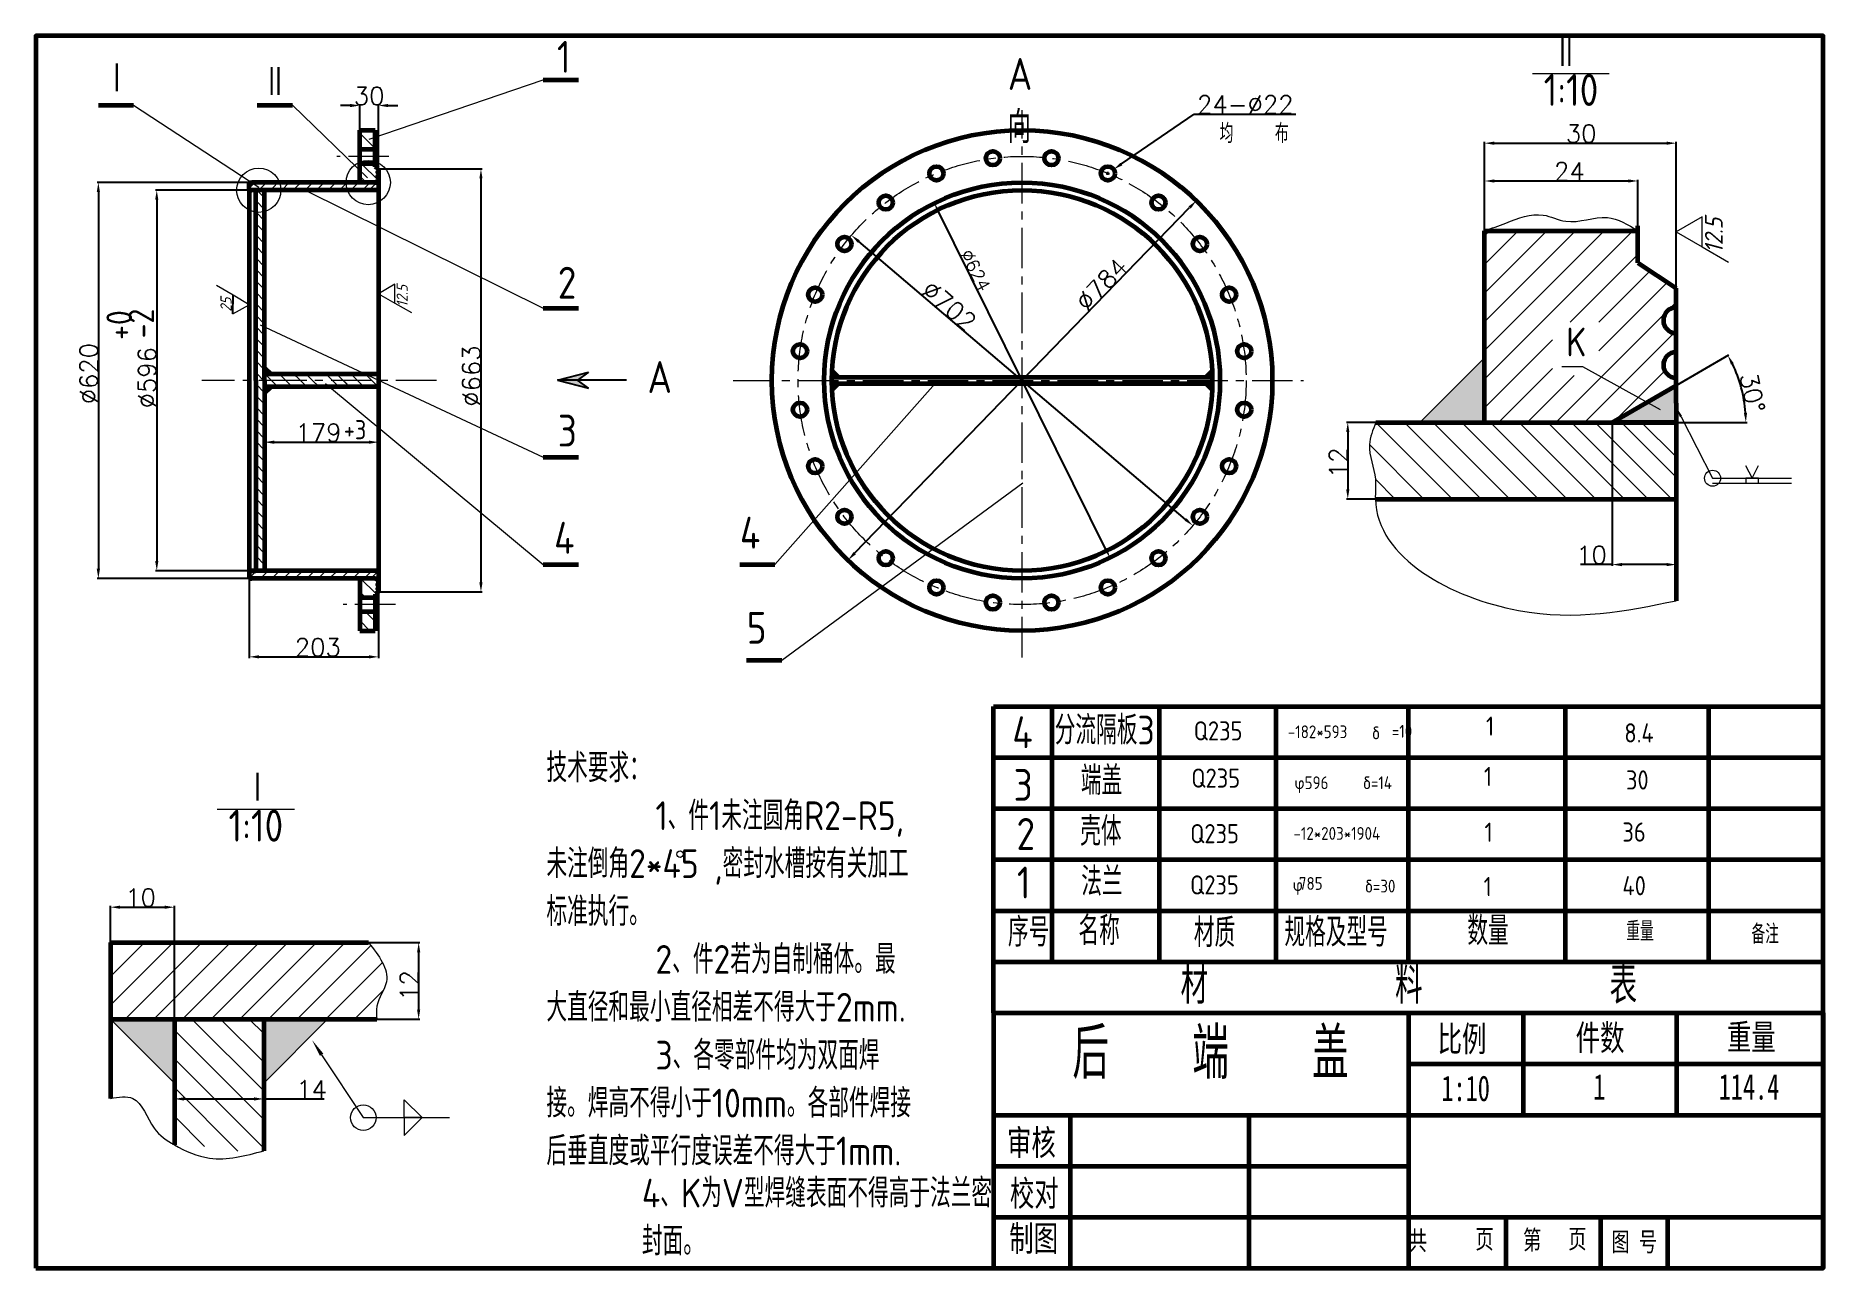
# Paper-space layout '后端盖' of a CAD drawing. Header units: millimetres. Extents: x 16 to 2817, y 16 to 1946.
import ezdxf
from ezdxf.enums import TextEntityAlignment as Align

# ---------------------------------------------------------------- set-up
doc = ezdxf.new("R2010")
doc.units = ezdxf.units.MM
doc.header["$PDMODE"] = 35
doc.header["$PDSIZE"] = -0.5
doc.linetypes.add('CENTERX2', pattern=[101.6, 63.5, -12.7, 12.7, -12.7])
for name, color, linetype, lineweight in [('fuzhuxian2', 20, 'Continuous', 25), ('中心线．点画线', 6, 'CENTERX2', 20), ('标注线', 250, 'Continuous', 25), ('粗实线', 250, 'Continuous', 60), ('细实线', 250, 'Continuous', 13), ('细实线０.18', 5, 'Continuous', 18)]:
    doc.layers.add(name, color=color, linetype=linetype, lineweight=lineweight)
doc.styles.get("Standard").update_dxf_attribs({"font": 'txt', "bigfont": 'gbcbig.shx'})
doc.styles.add('国标文字-5', font='gbenor.shx', dxfattribs={"height": 5, "bigfont": 'gbcbig.shx'})
doc.styles.add('数字与字母', font='isocp.shx', dxfattribs={"oblique": 15})
doc.styles.add('汉字', font='SIMFANG.TTF', dxfattribs={"width": 0.7})
doc.dimstyles.new('圆引出', dxfattribs={"dimtxt": 28, "dimasz": 15, "dimexe": 2, "dimexo": 0, "dimgap": 1, "dimtad": 1, "dimtoh": 1, "dimdec": 0, "dimtxsty": 'Standard', "dimcen": 2.5, "dimadec": 0, "dimazin": 0, "dimtfac": 1, "dimtdec": 0, "dimtofl": 0, "dimtmove": 0, "dimatfit": 2, "dimfxl": 1, "dimarcsym": 0})

# ---------------------------------------------------------------- blocks, each defined once
blk = doc.blocks.new('*D125')
at = {"layer": 'Defpoints', "color": 0}
for p in [(233.3, 325.6), (373.3, 325.6), (373.3, 281.3)]:
    blk.add_point(p, dxfattribs=at)
at = {"layer": '细实线０.18', "color": 0, "lineweight": -2}
for p, q in [((233.3, 325.6), (233.3, 279.3)), ((373.3, 325.6), (373.3, 279.3)), ((248.3, 281.3), (358.3, 281.3)), ((373.3, 281.3), (468.1, 281.3))]:
    blk.add_line(p, q, dxfattribs=at)
at = {"layer": '细实线０.18', "color": 0}
for points in [[(248.3, 283.8), (248.3, 278.8), (233.3, 281.3)], [(358.3, 283.8), (358.3, 278.8), (373.3, 281.3)]]:
    blk.add_solid(points, dxfattribs=at)
at = {"layer": '细实线０.18', "color": 0, "insert": (448.4, 296.3), "char_height": 28, "attachment_point": 5}
blk.add_mtext('14', dxfattribs=at)
blk = doc.blocks.new('*D126')
at = {"layer": 'Defpoints', "color": 0}
for p in [(2526.1, 1719), (2286.1, 1640.9), (2526.1, 1648.8)]:
    blk.add_point(p, dxfattribs=at)
at = {"layer": '细实线０.18', "color": 0, "lineweight": -2}
for p, q in [((2286.1, 1640.9), (2286.1, 1721)), ((2301.1, 1719), (2511.1, 1719)), ((2526.1, 1648.8), (2526.1, 1721))]:
    blk.add_line(p, q, dxfattribs=at)
at = {"layer": '细实线０.18', "color": 0}
for points in [[(2301.1, 1721.5), (2301.1, 1716.5), (2286.1, 1719)], [(2511.1, 1721.5), (2511.1, 1716.5), (2526.1, 1719)]]:
    blk.add_solid(points, dxfattribs=at)
at = {"layer": '细实线０.18', "color": 0, "insert": (2418.9, 1734), "char_height": 28, "attachment_point": 5}
blk.add_mtext('24', dxfattribs=at)
blk = doc.blocks.new('*D127')
at = {"layer": 'Defpoints', "color": 0}
for p in [(537.6, 526.1), (550.6, 406.1), (616, 406.1)]:
    blk.add_point(p, dxfattribs=at)
at = {"layer": '细实线０.18', "color": 0, "lineweight": -2}
for p, q in [((537.6, 526.1), (618, 526.1)), ((616, 511.1), (616, 421.1)), ((550.6, 406.1), (618, 406.1))]:
    blk.add_line(p, q, dxfattribs=at)
at = {"layer": '细实线０.18', "color": 0}
for points in [[(613.5, 511.1), (618.5, 511.1), (616, 526.1)], [(613.5, 421.1), (618.5, 421.1), (616, 406.1)]]:
    blk.add_solid(points, dxfattribs=at)
at = {"layer": '细实线０.18', "color": 0, "insert": (601, 458.9), "char_height": 28, "attachment_point": 5, "rotation": 90}
blk.add_mtext('12', dxfattribs=at)
blk = doc.blocks.new('*D128')
at = {"layer": 'Defpoints', "color": 0}
for p in [(233.3, 581.6), (133.3, 404.1), (233.3, 406.1)]:
    blk.add_point(p, dxfattribs=at)
at = {"layer": '细实线０.18', "color": 0, "lineweight": -2}
for p, q in [((133.3, 404.1), (133.3, 583.6)), ((148.3, 581.6), (218.3, 581.6)), ((233.3, 406.1), (233.3, 583.6))]:
    blk.add_line(p, q, dxfattribs=at)
at = {"layer": '细实线０.18', "color": 0}
for points in [[(148.3, 584.1), (148.3, 579.1), (133.3, 581.6)], [(218.3, 584.1), (218.3, 579.1), (233.3, 581.6)]]:
    blk.add_solid(points, dxfattribs=at)
at = {"layer": '细实线０.18', "color": 0, "insert": (180.4, 596.6), "char_height": 28, "attachment_point": 5}
blk.add_mtext('10', dxfattribs=at)
blk = doc.blocks.new('*D129')
at = {"layer": 'Defpoints', "color": 0}
for p in [(354.7, 1704.6), (205.7, 1108.6), (360.7, 1108.6)]:
    blk.add_point(p, dxfattribs=at)
at = {"layer": '细实线０.18', "color": 0, "lineweight": -2}
for p, q in [((354.7, 1704.6), (203.7, 1704.6)), ((205.7, 1689.6), (205.7, 1123.6)), ((360.7, 1108.6), (203.7, 1108.6))]:
    blk.add_line(p, q, dxfattribs=at)
at = {"layer": '细实线０.18', "color": 0}
for points in [[(203.2, 1689.6), (208.2, 1689.6), (205.7, 1704.6)], [(203.2, 1123.6), (208.2, 1123.6), (205.7, 1108.6)]]:
    blk.add_solid(points, dxfattribs=at)
at = {"layer": '细实线０.18', "color": 0, "insert": (190.7, 1410.9), "char_height": 28, "attachment_point": 5, "rotation": 90}
blk.add_mtext('%%C596', dxfattribs=at)
blk = doc.blocks.new('*D124')
at = {"layer": 'Defpoints', "color": 0}
for p in [(354.7, 1716.6), (114.2, 1096.6), (354.7, 1096.6)]:
    blk.add_point(p, dxfattribs=at)
at = {"layer": '细实线０.18', "color": 0, "lineweight": -2}
for p, q in [((354.7, 1716.6), (112.2, 1716.6)), ((114.2, 1701.6), (114.2, 1111.6)), ((354.7, 1096.6), (112.2, 1096.6))]:
    blk.add_line(p, q, dxfattribs=at)
at = {"layer": '细实线０.18', "color": 0}
for points in [[(111.7, 1701.6), (116.7, 1701.6), (114.2, 1716.6)], [(111.7, 1111.6), (116.7, 1111.6), (114.2, 1096.6)]]:
    blk.add_solid(points, dxfattribs=at)
at = {"layer": '细实线０.18', "color": 0, "insert": (99.2, 1417.3), "char_height": 28, "attachment_point": 5, "rotation": 90}
blk.add_mtext('%%C620', dxfattribs=at)
blk = doc.blocks.new('*D130')
at = {"layer": 'Defpoints', "color": 0}
for p in [(1704.9, 1737.2), (1686.8, 1724.7)]:
    blk.add_point(p, dxfattribs=at)
at = {"layer": '细实线０.18', "color": 0, "lineweight": -2}
for p, q in [((1717.3, 1745.7), (1830.8, 1823.9)), ((1830.8, 1823.9), (1990.5, 1823.9)), ((1693.4, 1730.9), (1698.4, 1730.9)), ((1695.9, 1728.4), (1695.9, 1733.4))]:
    blk.add_line(p, q, dxfattribs=at)
at = {"layer": '细实线０.18', "color": 0}
blk.add_solid([(1715.9, 1747.7), (1718.7, 1743.6), (1704.9, 1737.2)], dxfattribs=at)
at = {"layer": '细实线０.18', "color": 0, "insert": (1911.2, 1838.9), "char_height": 28, "attachment_point": 5}
blk.add_mtext('24-%%C22', dxfattribs=at)
blk = doc.blocks.new('常用粗糙度')
at = {"layer": '标注线'}
blk.add_line((-2.86, 5.09), (2.94, 5.09), dxfattribs=at)
at = {"layer": '细实线'}
for q in [(5.94, 10.29), (2.94, 5.09)]:
    blk.add_line((2.94, 5.09), q, dxfattribs=at)
for points in [[(-2.94, 5.09), (0, 0), (2.94, 5.09)], [(-2.86, 5.09), (-2.92, 5.09)]]:
    blk.add_lwpolyline(points, dxfattribs=at)
at = {"layer": '标注线', "style": '数字与字母', "oblique": 15}
blk.add_attdef('A', text='', height=3, dxfattribs=at).set_placement((-0.43, 8.78), align=Align.TOP_CENTER)
blk = doc.blocks.new('常用 粗糙度')
at = {"layer": '细实线'}
blk.add_blockref('常用粗糙度', (0, 0), dxfattribs=at)
at = {"layer": '细实线', "style": '数字与字母', "oblique": 15}
blk.add_attdef('A', text='', height=3.5, dxfattribs=at).set_placement((0, 9.06), align=Align.TOP_CENTER)
blk = doc.blocks.new('粗糙度(常用)')
at = {"layer": '细实线'}
blk.add_line((-2.94, -5.09), (-5.94, -10.29), dxfattribs=at)
blk.add_lwpolyline([(0, 0), (-2.94, -5.09), (2.94, -5.09)], close=True, dxfattribs=at)
at = {"layer": '细实线', "style": '数字与字母', "oblique": 15}
blk.add_attdef('B', text='', height=3.5, dxfattribs=at).set_placement((-0.73, -5.65), align=Align.TOP_CENTER)
blk = doc.blocks.new('*D131')
at = {"layer": 'Defpoints', "color": 0}
for p in [(2682.7, 1412.7), (2586.1, 1398.8), (2486.1, 1340.9), (2486.1, 1340.9), (2586.1, 1340.9)]:
    blk.add_point(p, dxfattribs=at)
at = {"layer": '细实线０.18', "color": 0, "lineweight": -2}
for p, q in [((2586.1, 1398.8), (2668.9, 1446.8)), ((2586.1, 1340.9), (2697.4, 1340.9))]:
    blk.add_line(p, q, dxfattribs=at)
blk.add_arc((2486.1, 1340.9), 209.3, 4.1073, 25.9874, dxfattribs=at)
at = {"layer": '细实线０.18', "color": 0}
for points in [[(2672, 1431.4), (2676.4, 1433.7), (2667.2, 1445.8)], [(2697.3, 1355.9), (2692.3, 1355.8), (2695.4, 1340.9)]]:
    blk.add_solid(points, dxfattribs=at)
at = {"layer": '细实线０.18', "color": 0, "insert": (2705.5, 1387.2), "char_height": 28, "attachment_point": 5, "rotation": 281.9374}
blk.add_mtext('30°', dxfattribs=at)
blk = doc.blocks.new('*D132')
at = {"layer": 'Defpoints', "color": 0}
for p in [(2486.1, 1340.9), (2586.1, 1340.9), (2586.1, 1118.2)]:
    blk.add_point(p, dxfattribs=at)
at = {"layer": '细实线０.18', "color": 0, "lineweight": -2}
for p, q in [((2486.1, 1340.9), (2486.1, 1116.2)), ((2586.1, 1340.9), (2586.1, 1116.2)), ((2486.1, 1118.2), (2436.4, 1118.2)), ((2571.1, 1118.2), (2501.1, 1118.2))]:
    blk.add_line(p, q, dxfattribs=at)
at = {"layer": '细实线０.18', "color": 0}
for points in [[(2501.1, 1120.7), (2501.1, 1115.7), (2486.1, 1118.2)], [(2571.1, 1120.7), (2571.1, 1115.7), (2586.1, 1118.2)]]:
    blk.add_solid(points, dxfattribs=at)
at = {"layer": '细实线０.18', "color": 0, "insert": (2453.7, 1133.2), "char_height": 28, "attachment_point": 5}
blk.add_mtext('10', dxfattribs=at)
blk = doc.blocks.new('*D133')
at = {"layer": 'Defpoints', "color": 0}
for p in [(2586.1, 1778.2), (2286.1, 1633.2), (2586.1, 1550.9)]:
    blk.add_point(p, dxfattribs=at)
at = {"layer": '细实线０.18', "color": 0, "lineweight": -2}
for p, q in [((2286.1, 1633.2), (2286.1, 1780.2)), ((2301.1, 1778.2), (2571.1, 1778.2)), ((2586.1, 1550.9), (2586.1, 1780.2))]:
    blk.add_line(p, q, dxfattribs=at)
at = {"layer": '细实线０.18', "color": 0}
for points in [[(2301.1, 1780.7), (2301.1, 1775.7), (2286.1, 1778.2)], [(2571.1, 1780.7), (2571.1, 1775.7), (2586.1, 1778.2)]]:
    blk.add_solid(points, dxfattribs=at)
at = {"layer": '细实线０.18', "color": 0, "insert": (2437.4, 1793.2), "char_height": 28, "attachment_point": 5}
blk.add_mtext('30', dxfattribs=at)
blk = doc.blocks.new('*D134')
at = {"layer": 'Defpoints', "color": 0}
for p in [(1294.1, 1634), (1828.9, 1179.3)]:
    blk.add_point(p, dxfattribs=at)
at = {"layer": '细实线０.18', "color": 0, "lineweight": -2}
blk.add_line((1817.5, 1189), (1305.6, 1624.3), dxfattribs=at)
at = {"layer": '细实线０.18', "color": 0}
for points in [[(1307.2, 1626.2), (1303.9, 1622.4), (1294.1, 1634)], [(1819.1, 1190.9), (1815.9, 1187.1), (1828.9, 1179.3)]]:
    blk.add_solid(points, dxfattribs=at)
at = {"layer": '细实线０.18', "color": 0, "insert": (1447.2, 1523.5), "char_height": 28, "attachment_point": 5, "rotation": 319.6247}
blk.add_mtext('∅702', dxfattribs=at)
blk = doc.blocks.new('*D135')
at = {"layer": 'Defpoints', "color": 0}
for p in [(1834.4, 1688.1), (1288.7, 1125.2)]:
    blk.add_point(p, dxfattribs=at)
at = {"layer": '细实线０.18', "color": 0, "lineweight": -2}
blk.add_line((1299.1, 1136), (1823.9, 1677.3), dxfattribs=at)
at = {"layer": '细实线０.18', "color": 0}
for points in [[(1822.1, 1679.1), (1825.7, 1675.6), (1834.4, 1688.1)], [(1297.3, 1137.7), (1300.9, 1134.2), (1288.7, 1125.2)]]:
    blk.add_solid(points, dxfattribs=at)
at = {"layer": '细实线０.18', "color": 0, "insert": (1686.4, 1557), "char_height": 28, "attachment_point": 5, "rotation": 45.8903}
blk.add_mtext('∅784', dxfattribs=at)
blk = doc.blocks.new('*D136')
at = {"layer": 'Defpoints', "color": 0}
for p in [(553.2, 1837.2), (523.7, 1798.6), (553.2, 1738)]:
    blk.add_point(p, dxfattribs=at)
at = {"layer": '细实线０.18', "color": 0, "lineweight": -2}
for p, q in [((508.7, 1837.2), (493.7, 1837.2)), ((523.7, 1798.6), (523.7, 1839.2)), ((553.2, 1738), (553.2, 1839.2)), ((568.2, 1837.2), (583.2, 1837.2))]:
    blk.add_line(p, q, dxfattribs=at)
at = {"layer": '细实线０.18', "color": 0}
for points in [[(508.7, 1839.7), (508.7, 1834.7), (523.7, 1837.2)], [(568.2, 1839.7), (568.2, 1834.7), (553.2, 1837.2)]]:
    blk.add_solid(points, dxfattribs=at)
at = {"layer": '细实线０.18', "color": 0, "insert": (538.4, 1852.2), "char_height": 28, "attachment_point": 5}
blk.add_mtext('30', dxfattribs=at)
blk = doc.blocks.new('*D137')
at = {"layer": 'Defpoints', "color": 0}
for p in [(2115.8, 1340.9), (2071.7, 1220.9), (2114.9, 1220.9)]:
    blk.add_point(p, dxfattribs=at)
at = {"layer": '细实线０.18', "color": 0, "lineweight": -2}
for p, q in [((2115.8, 1340.9), (2069.7, 1340.9)), ((2071.7, 1325.9), (2071.7, 1235.9)), ((2114.9, 1220.9), (2069.7, 1220.9))]:
    blk.add_line(p, q, dxfattribs=at)
at = {"layer": '细实线０.18', "color": 0}
for points in [[(2069.2, 1325.9), (2074.2, 1325.9), (2071.7, 1340.9)], [(2069.2, 1235.9), (2074.2, 1235.9), (2071.7, 1220.9)]]:
    blk.add_solid(points, dxfattribs=at)
at = {"layer": '细实线０.18', "color": 0, "insert": (2056.7, 1277.7), "char_height": 28, "attachment_point": 5, "rotation": 90}
blk.add_mtext('12', dxfattribs=at)
blk = doc.blocks.new('*D138')
at = {"layer": 'Defpoints', "color": 0}
for p in [(553.2, 1309.9), (374.7, 1282.3), (553.2, 1282.3)]:
    blk.add_point(p, dxfattribs=at)
at = {"layer": '细实线０.18', "color": 0, "lineweight": -2}
for p, q in [((374.7, 1282.3), (374.7, 1311.9)), ((389.7, 1309.9), (538.2, 1309.9)), ((553.2, 1282.3), (553.2, 1311.9))]:
    blk.add_line(p, q, dxfattribs=at)
at = {"layer": '细实线０.18', "color": 0}
for points in [[(389.7, 1312.4), (389.7, 1307.4), (374.7, 1309.9)], [(538.2, 1312.4), (538.2, 1307.4), (553.2, 1309.9)]]:
    blk.add_solid(points, dxfattribs=at)
at = {"layer": '细实线０.18', "color": 0, "insert": (459.1, 1324.9), "char_height": 28, "attachment_point": 5}
blk.add_mtext('179', dxfattribs=at)
blk = doc.blocks.new('*D139')
at = {"layer": 'Defpoints', "color": 0}
for p in [(350.7, 1096.6), (553.2, 1075.3), (553.2, 973.7)]:
    blk.add_point(p, dxfattribs=at)
at = {"layer": '细实线０.18', "color": 0, "lineweight": -2}
for p, q in [((350.7, 1096.6), (350.7, 971.7)), ((553.2, 1075.3), (553.2, 971.7)), ((365.7, 973.7), (538.2, 973.7))]:
    blk.add_line(p, q, dxfattribs=at)
at = {"layer": '细实线０.18', "color": 0}
for points in [[(365.7, 976.2), (365.7, 971.2), (350.7, 973.7)], [(538.2, 976.2), (538.2, 971.2), (553.2, 973.7)]]:
    blk.add_solid(points, dxfattribs=at)
at = {"layer": '细实线０.18', "color": 0, "insert": (458, 988.7), "char_height": 28, "attachment_point": 5}
blk.add_mtext('203', dxfattribs=at)
blk = doc.blocks.new('*D165')
at = {"layer": 'Defpoints', "color": 0}
for p in [(1423.8, 1684.4), (1699.2, 1128.9)]:
    blk.add_point(p, dxfattribs=at)
at = {"layer": '细实线０.18', "color": 0, "lineweight": -2}
blk.add_line((1694.8, 1137.9), (1428.3, 1675.4), dxfattribs=at)
at = {"layer": '细实线０.18', "color": 0}
for points in [[(1429.8, 1676.2), (1426.8, 1674.7), (1423.8, 1684.4)], [(1696.3, 1138.6), (1693.3, 1137.1), (1699.2, 1128.9)]]:
    blk.add_solid(points, dxfattribs=at)
at = {"layer": '细实线０.18', "color": 0, "insert": (1488.3, 1579.1), "char_height": 20, "attachment_point": 5, "rotation": 296.3715}
blk.add_mtext('%%C624', dxfattribs=at)
blk = doc.blocks.new('*D174')
at = {"layer": 'Defpoints', "color": 0}
for p in [(553.2, 1738), (553.2, 1075.3), (713.6, 1075.3)]:
    blk.add_point(p, dxfattribs=at)
at = {"layer": '细实线０.18', "color": 0, "lineweight": -2}
for p, q in [((553.2, 1738), (715.6, 1738)), ((713.6, 1723), (713.6, 1090.3)), ((553.2, 1075.3), (715.6, 1075.3))]:
    blk.add_line(p, q, dxfattribs=at)
at = {"layer": '细实线０.18', "color": 0}
for points in [[(711.1, 1723), (716.1, 1723), (713.6, 1738)], [(711.1, 1090.3), (716.1, 1090.3), (713.6, 1075.3)]]:
    blk.add_solid(points, dxfattribs=at)
at = {"layer": '细实线０.18', "color": 0, "insert": (698.6, 1413.5), "char_height": 28, "attachment_point": 5, "rotation": 90}
blk.add_mtext('%%c663', dxfattribs=at)

psp = doc.layouts.new('后端盖')

# ---------------------------------------------------------------- hatches: boundary and pattern name
at = {"layer": 'fuzhuxian2'}
h = psp.add_hatch(color=256, dxfattribs=at)
h.paths.add_polyline_path([(374.7, 1426.6), (374.7, 1416.6), (384.7, 1416.6)])
h.paths.add_polyline_path([(384.7, 1396.6), (374.7, 1396.6), (374.7, 1386.6)])
h = psp.add_hatch(color=256, dxfattribs=at)
h.paths.add_polyline_path([(865.1, 1407.1), (881.9, 1419.4), (833.8, 1407.1)])
h.paths.add_polyline_path([(881.9, 1394.7), (865.1, 1407.1), (833.8, 1407.1)])
at = {"layer": '粗实线'}
for points in [[(2286.1, 1340.9), (2286.1, 1442.2), (2184.7, 1340.9)], [(2586.1, 1370.9), (2586.1, 1398.8), (2489.8, 1343), (2487.7, 1340.9), (2586.1, 1340.9)]]:
    psp.add_hatch(color=256, dxfattribs=at).paths.add_polyline_path(points)
h = psp.add_hatch(color=256, dxfattribs=at)
h.paths.add_polyline_path([(1263.6, 1411.6), (1273.6, 1411.6), (1263.9, 1421.6, 0.00839)])
h.paths.add_polyline_path([(1263.6, 1401.6, 0.00839), (1263.9, 1391.7), (1273.6, 1401.6)])
h = psp.add_hatch(color=256, dxfattribs=at)
h.paths.add_polyline_path([(1849.5, 1401.6), (1859.2, 1391.7, 0.00839), (1859.5, 1401.6)])
h.paths.add_polyline_path([(1859.2, 1421.6), (1849.5, 1411.6), (1859.5, 1411.6, 0.00839)])
h = psp.add_hatch(color=256, dxfattribs=at)
h.paths.add_polyline_path([(233.3, 306.1), (233.3, 406.1), (133.3, 406.1)])
h.paths.add_polyline_path([(473.3, 406.1), (373.3, 406.1), (373.3, 306.1)])
at = {"layer": '细实线０.18'}
h = psp.add_hatch(dxfattribs=at)
h.set_pattern_fill('ANSI31', color=256, scale=5, style=0)
h.set_pattern_definition([(135, (1941.684, 173.767), (11.22532, 11.22532), [])])
h.paths.add_polyline_path([(523.7, 1798.6), (547.7, 1798.6), (547.7, 1768.6), (523.7, 1768.6)])
h.paths.add_polyline_path([(523.7, 1746.6), (547.7, 1746.6), (547.7, 1741.3), (553.2, 1738), (553.2, 1734.7, 0.840208), (553.2, 1731.2), (553.2, 1728.2, 0.840208), (553.2, 1724.8), (553.2, 1720), (547.7, 1716.6), (544.7, 1716.6), (523.7, 1716.6)])
h.paths.add_polyline_path([(523.7, 1096.6), (544.7, 1096.6), (547.7, 1096.6), (553.2, 1093.3), (553.2, 1088.5, 0.840208), (553.2, 1085.1), (553.2, 1082.1, 0.840208), (553.2, 1078.6), (553.2, 1075.3), (547.7, 1072), (547.7, 1066.6), (523.7, 1066.6)])
h.paths.add_polyline_path([(523.7, 1044.6), (547.7, 1044.6), (547.7, 1014.6), (523.7, 1014.6)])
h = psp.add_hatch(dxfattribs=at)
h.set_pattern_fill('ANSI31', color=256, scale=4, angle=90, style=0)
h.set_pattern_definition([(135, (-4.164, -209.626), (-8.98026, -8.98026), [])])
h.paths.add_polyline_path([(360.7, 1280.4), (360.7, 1110.6), (374.7, 1110.6), (374.7, 1294.4)])
h.paths.add_polyline_path([(360.7, 1406.6), (360.7, 1280.4), (374.7, 1294.4), (374.7, 1406.6)])
h.paths.add_polyline_path([(360.7, 1534.7), (360.7, 1406.6), (374.7, 1406.6), (374.7, 1527)])
h.paths.add_polyline_path([(360.7, 1702.6), (360.7, 1534.7), (374.7, 1527), (374.7, 1702.6)])
psp.add_hatch(color=256, dxfattribs=at).paths.add_polyline_path([(553.2, 1096.6), (547.7, 1096.6), (553.2, 1093.3)])

# ---------------------------------------------------------------- linework, layer by layer
at = {"layer": 'fuzhuxian2'}
for p, q in [((833.8, 1407.1), (881.9, 1419.4)), ((941.8, 1407.1), (833.8, 1407.1)), ((833.8, 1407.1), (881.9, 1394.7)), ((881.9, 1419.4), (865.1, 1407.1)), ((881.9, 1394.7), (865.1, 1407.1))]:
    psp.add_line(p, q, dxfattribs=at)
at = {"layer": '中心线．点画线'}
for p, q in [((1561.5, 972.7), (1561.5, 1829.7)), ((569.4, 1757.6), (487.7, 1757.6)), ((429.2, 1406.6), (276.3, 1406.6)), ((643.9, 1406.6), (429.2, 1406.6)), ((1108.9, 1406.6), (2002.5, 1406.6)), ((579.7, 1055.6), (498, 1055.6))]:
    psp.add_line(p, q, dxfattribs=at)
psp.add_circle((1561.5, 1406.6), 351, dxfattribs=at)
at = {"layer": '粗实线'}
for p, q in [((810.9, 1877.4), (866.2, 1877.4)), ((114.2, 1838), (169.5, 1838)), ((362.9, 1838), (418.2, 1838)), ((523.7, 1798.6), (547.7, 1798.6)), ((523.7, 1716.6), (523.7, 1798.6)), ((547.7, 1741.3), (547.7, 1798.6)), ((523.7, 1768.6), (547.7, 1768.6)), ((523.7, 1746.6), (547.7, 1746.6)), ((553.2, 1738), (547.7, 1741.3)), ((553.2, 1738), (553.2, 1734.7)), ((553.2, 1738), (553.2, 1075.3)), ((350.7, 1704.6), (350.7, 1716.6)), ((350.7, 1716.6), (354.2, 1716.6)), ((431.4, 1716.6), (354.7, 1716.6)), ((523.7, 1716.6), (429.2, 1716.6)), ((544.7, 1716.6), (523.7, 1716.6)), ((547.7, 1716.6), (544.7, 1716.6)), ((553.2, 1720), (547.7, 1716.6)), ((547.7, 1716.6), (553.2, 1716.6)), ((553.2, 1731.2), (553.2, 1728.2)), ((553.2, 1724.8), (553.2, 1720)), ((350.7, 1704.6), (350.7, 1108.6)), ((350.7, 1704.6), (354.7, 1704.6)), ((429.2, 1704.6), (354.7, 1704.6)), ((360.7, 1406.6), (360.7, 1704.6)), ((374.7, 1406.6), (374.7, 1704.6)), ((523.7, 1704.6), (429.2, 1704.6)), ((553.2, 1704.6), (523.7, 1704.6)), ((2286.1, 1640.9), (2526.1, 1640.9)), ((2286.1, 1340.9), (2286.1, 1640.9)), ((2526.1, 1640.9), (2526.1, 1648.8)), ((2526.1, 1590.9), (2526.1, 1640.9)), ((2526.1, 1590.9), (2586.1, 1550.9)), ((2586.1, 1370.9), (2586.1, 1550.9)), ((810.9, 1519.7), (866.2, 1519.7)), ((360.7, 1406.6), (360.7, 1108.6)), ((374.7, 1426.6), (384.7, 1416.6)), ((429.2, 1416.6), (374.7, 1416.6)), ((374.7, 1406.6), (374.7, 1108.6)), ((375.4, 1401.6), (374.7, 1402.4)), ((553.2, 1416.6), (429.2, 1416.6)), ((1263.6, 1411.6), (1859.5, 1411.6)), ((1263.6, 1401.6), (1859.5, 1401.6)), ((1263.9, 1421.6), (1273.6, 1411.6)), ((1263.9, 1391.7), (1273.6, 1401.6)), ((1859.2, 1421.6), (1849.5, 1411.6)), ((1859.2, 1391.7), (1849.5, 1401.6)), ((374.7, 1386.6), (384.7, 1396.6)), ((429.2, 1396.6), (374.7, 1396.6)), ((553.2, 1396.6), (429.2, 1396.6)), ((2486.1, 1340.9), (2586.1, 1398.8)), ((2586.1, 1370.9), (2586.1, 1061.6)), ((2115.8, 1340.9), (2526.1, 1340.9)), ((2586.1, 1340.9), (2486.1, 1340.9)), ((2526.1, 1340.9), (2586.1, 1340.9)), ((810.9, 1286.2), (866.2, 1286.2)), ((2114.9, 1220.9), (2586.1, 1220.9)), ((350.7, 1108.6), (350.7, 1096.6)), ((350.7, 1108.6), (360.7, 1108.6)), ((350.7, 1096.6), (354.7, 1096.6)), ((429.2, 1108.6), (354.7, 1108.6)), ((429.2, 1096.6), (354.7, 1096.6)), ((523.7, 1108.6), (429.2, 1108.6)), ((451.5, 1096.6), (429.2, 1096.6)), ((523.7, 1096.6), (451.5, 1096.6)), ((553.2, 1108.6), (523.7, 1108.6)), ((544.7, 1096.6), (523.7, 1096.6)), ((523.7, 1096.6), (523.7, 1014.6)), ((547.7, 1096.6), (544.7, 1096.6)), ((553.2, 1093.3), (547.7, 1096.6)), ((547.7, 1096.6), (553.2, 1096.6)), ((553.2, 1088.5), (553.2, 1093.3)), ((810.9, 1118.5), (866.2, 1118.5)), ((1119, 1118.5), (1174.3, 1118.5)), ((523.7, 1066.6), (547.7, 1066.6)), ((553.2, 1075.3), (547.7, 1072)), ((547.7, 1072), (547.7, 1014.6)), ((553.2, 1082.1), (553.2, 1085.1)), ((553.2, 1075.3), (553.2, 1078.6)), ((523.7, 1044.6), (547.7, 1044.6)), ((523.7, 1014.6), (547.7, 1014.6)), ((1129.5, 968.3), (1184.8, 968.3)), ((1516.6, 896.1), (2816.6, 896.1)), ((1516.6, 416.1), (1516.6, 896.1)), ((1608.7, 496.1), (1608.7, 896.1)), ((1776.9, 496.1), (1776.9, 896.1)), ((1959.4, 496.1), (1959.4, 896.1)), ((2166.6, 496.1), (2166.6, 896.1)), ((2412.6, 496.1), (2412.6, 896.1)), ((2637.2, 496.1), (2637.2, 896.1)), ((1516.6, 816.1), (2816.6, 816.1)), ((1516.6, 736.1), (2816.6, 736.1)), ((1516.6, 656.1), (2816.6, 656.1)), ((1516.6, 576.1), (2816.6, 576.1)), ((133.3, 526.1), (537.6, 526.1)), ((133.3, 526.1), (133.3, 282.1)), ((1516.6, 496.1), (2816.6, 496.1)), ((133.3, 406.1), (550.6, 406.1)), ((233.3, 406.1), (233.3, 209.3)), ((373.3, 406.1), (373.3, 200)), ((1516.6, 416.1), (2816.6, 416.1)), ((1516.6, 416.1), (1516.6, 16.1)), ((2166.6, 416.1), (2166.6, 16.1)), ((2346.3, 416.1), (2346.3, 256.1)), ((2586.6, 416.1), (2586.6, 256.1)), ((2816.6, 416.1), (2816.6, 16.1)), ((2166.6, 336.1), (2816.6, 336.1)), ((1516.6, 256.1), (2816.6, 256.1)), ((1636.6, 256.1), (1636.6, 16.1)), ((1916.6, 256.1), (1916.6, 16.1)), ((1516.6, 176.1), (2166.6, 176.1)), ((1516.6, 96.1), (2816.6, 96.1)), ((2319.5, 96.1), (2319.5, 16.1)), ((2467.8, 96.1), (2467.8, 16.1)), ((2572.7, 96.1), (2572.7, 16.1)), ((1516.6, 16.1), (2816.6, 16.1))]:
    psp.add_line(p, q, dxfattribs=at)
psp.add_lwpolyline([(16.1, 16.1), (2816.6, 16.1), (2816.6, 1946.5), (16.1, 1946.5)], close=True, dxfattribs=at)
for centre, radius in [((1561.5, 1406.6), 392), ((1515.7, 1754.6), 11), ((1607.4, 1754.6), 11), ((1427.2, 1730.9), 11), ((1695.9, 1730.9), 11), ((1561.5, 1406.6), 310), ((1561.5, 1406.6), 298), ((1347.9, 1685.1), 11), ((1775.2, 1685.1), 11), ((1283.1, 1620.3), 11), ((1283.1, 1620.3), 11), ((1840, 1620.3), 11), ((1237.3, 1541), 11), ((1885.8, 1541), 11), ((1213.5, 1452.5), 11), ((1909.5, 1452.5), 11), ((1213.5, 1360.8), 11), ((1909.5, 1360.8), 11), ((1237.3, 1272.3), 11), ((1885.8, 1272.3), 11), ((1283.1, 1193), 11), ((1283.1, 1193), 11), ((1840, 1193), 11), ((1347.9, 1128.2), 11), ((1775.2, 1128.2), 11), ((1427.2, 1082.4), 11), ((1695.9, 1082.4), 11), ((1515.7, 1058.7), 11), ((1607.4, 1058.7), 11)]:
    psp.add_circle(centre, radius, dxfattribs=at)
for centre, radius, start, end in [((553.5, 1733), 1.74, 99.9255, 260.0745), ((553.5, 1726.5), 1.74, 99.9255, 260.0745), ((2586.1, 1500.9), 20, 90, 270), ((2586.1, 1430.9), 20, 90, 270), ((553.5, 1086.8), 1.74, 99.9255, 260.0745), ((553.5, 1080.3), 1.74, 99.9255, 260.0745)]:
    psp.add_arc(centre, radius, start, end, dxfattribs=at)
at = {"layer": '细实线０.18'}
for p, q in [((538.5, 1784.4), (810.9, 1877.4)), ((2360.9, 1887.5), (2481, 1887.5)), ((169.5, 1838), (365.6, 1709.1)), ((418.2, 1838), (536, 1724.2)), ((350.7, 1707.8), (359.5, 1716.6)), ((365.5, 1704.6), (377.5, 1716.6)), ((383.5, 1704.6), (387.9, 1709)), ((387.9, 1709), (395.5, 1716.6)), ((401.4, 1704.6), (413.4, 1716.6)), ((419.4, 1704.6), (429.2, 1714.5)), ((429.2, 1713.6), (432.2, 1716.6)), ((438.2, 1704.6), (450.2, 1716.6)), ((456.2, 1704.6), (468.2, 1716.6)), ((474.1, 1704.6), (486.1, 1716.6)), ((492.1, 1704.6), (504.1, 1716.6)), ((510, 1704.6), (522, 1716.6)), ((528, 1704.6), (540, 1716.6)), ((538.4, 1704.6), (550.4, 1716.6)), ((438.2, 1704.6), (810.9, 1519.7)), ((2286.1, 1633.2), (2293.7, 1640.9)), ((2286.1, 1588.3), (2338.6, 1640.9)), ((2286.1, 1543.4), (2383.5, 1640.9)), ((2286.1, 1498.5), (2428.4, 1640.9)), ((2286.1, 1453.6), (2473.4, 1640.9)), ((2286.1, 1408.7), (2518.3, 1640.9)), ((2420.3, 1498.1), (2526.1, 1603.8)), ((2465.2, 1498.1), (2545.3, 1578.1)), ((2465.2, 1453.1), (2572.2, 1560.1)), ((2397.9, 1340.9), (2586.1, 1529.1)), ((367.6, 1493.8), (810.9, 1286.2)), ((2286.1, 1363.8), (2392.5, 1470.2)), ((2442.8, 1340.9), (2583, 1481.1)), ((2184.7, 1340.9), (2286.1, 1442.2)), ((385.6, 1406.6), (375.6, 1416.6)), ((395.6, 1396.6), (385.6, 1406.6)), ((408, 1406.6), (398, 1416.6)), ((418, 1396.6), (408, 1406.6)), ((429.2, 1407.9), (420.5, 1416.6)), ((431, 1406.6), (421, 1416.6)), ((441, 1396.6), (431, 1406.6)), ((449.9, 1406.6), (439.9, 1416.6)), ((459.9, 1396.6), (449.9, 1406.6)), ((470.3, 1401.6), (810.9, 1118.5)), ((481.2, 1406.6), (471.2, 1416.6)), ((491.2, 1396.6), (481.2, 1406.6)), ((497.8, 1406.6), (487.8, 1416.6)), ((507.8, 1396.6), (497.8, 1406.6)), ((507.8, 1396.6), (500.2, 1404.3)), ((520.3, 1406.6), (510.3, 1416.6)), ((530.3, 1396.6), (520.3, 1406.6)), ((535.9, 1413.5), (532.7, 1416.6)), ((542.7, 1406.6), (535.9, 1413.5)), ((552.7, 1396.6), (542.7, 1406.6)), ((1174.3, 1118.5), (1429.6, 1406.6)), ((2308.1, 1340.9), (2392.5, 1425.3)), ((2353, 1340.9), (2426.5, 1414.4)), ((2439.9, 1427.8), (2407.2, 1427.8)), ((2561.8, 1360.4), (2439.9, 1427.8)), ((2487.7, 1340.9), (2568.4, 1421.6)), ((2593.9, 1349.8), (2643.3, 1253.4)), ((2235.8, 1220.9), (2115.8, 1340.9)), ((2280.7, 1220.9), (2160.7, 1340.9)), ((2325.6, 1220.9), (2205.6, 1340.9)), ((2370.5, 1220.9), (2250.5, 1340.9)), ((2415.4, 1220.9), (2295.4, 1340.9)), ((2460.3, 1220.9), (2340.3, 1340.9)), ((2505.2, 1220.9), (2385.2, 1340.9)), ((2542.2, 1220.9), (2422.2, 1340.9)), ((2579.2, 1220.9), (2459.2, 1340.9)), ((2586.1, 1255.3), (2500.5, 1340.9)), ((2586.1, 1286.8), (2532.1, 1340.9)), ((2190.9, 1220.9), (2105.7, 1306.1)), ((1184.8, 968.3), (1562.5, 1246.3)), ((2146, 1220.9), (2114.9, 1252)), ((2643.3, 1253.4), (2766.8, 1253.4)), ((2643.3, 1245.9), (2766.8, 1245.9)), ((350.7, 1097.1), (362.2, 1108.6)), ((368.2, 1096.6), (380.2, 1108.6)), ((386.1, 1096.6), (398.1, 1108.6)), ((404.1, 1096.6), (416.1, 1108.6)), ((422, 1096.6), (429.2, 1103.8)), ((429.2, 1103), (434.9, 1108.6)), ((440.8, 1096.6), (452.8, 1108.6)), ((458.8, 1096.6), (470.8, 1108.6)), ((476.8, 1096.6), (480.5, 1100.4)), ((480.5, 1100.4), (488.8, 1108.6)), ((494.7, 1096.6), (506.7, 1108.6)), ((512.7, 1096.6), (524.7, 1108.6)), ((530.7, 1096.6), (542.7, 1108.6)), ((541.2, 1096.6), (553.2, 1108.6)), ((300.2, 735.2), (421.7, 735.2)), ((133.3, 473.1), (186.3, 526.1)), ((133.3, 428.2), (231.2, 526.1)), ((156.1, 406.1), (276.1, 526.1)), ((201.1, 406.1), (321.1, 526.1)), ((246, 406.1), (366, 526.1)), ((290.9, 406.1), (410.9, 526.1)), ((335.8, 406.1), (455.8, 526.1)), ((380.7, 406.1), (500.7, 526.1)), ((425.6, 406.1), (541.1, 521.7)), ((470.5, 406.1), (559.4, 495.1)), ((515.4, 406.1), (560.7, 451.4)), ((233.3, 306.1), (133.3, 406.1)), ((373.3, 293.8), (260.9, 406.1)), ((373.3, 338.7), (305.8, 406.1)), ((373.3, 383.6), (350.7, 406.1)), ((373.3, 306.1), (473.3, 406.1)), ((373.3, 248.9), (233.3, 388.9)), ((373.3, 204), (233.3, 344)), ((464, 350.6), (529.3, 252)), ((332.7, 199.7), (233.3, 299.1)), ((280.7, 206.8), (233.3, 254.2)), ((529.3, 252), (664.5, 252))]:
    psp.add_line(p, q, dxfattribs=at)
for points in [[(2585.9, 1365.3, 0, 4, 0), (2593.9, 1349.8, 4, 4, 0)], [(448.6, 374, 0, 6.4, 0), (464, 350.6, 6.4, 6.4, 0)]]:
    psp.add_lwpolyline(points, format="xyseb", dxfattribs=at)
psp.add_lwpolyline([(2694.8, 1273.4), (2705.1, 1253.4), (2715.3, 1273.4)], dxfattribs=at)
for points in [[(2695.1, 1253.4), (2695.1, 1245.9), (2715.1, 1245.9), (2715.1, 1253.4)], [(593.3, 252), (593.3, 280), (621.3, 252)], [(593.3, 252), (593.3, 224), (621.3, 252)]]:
    psp.add_lwpolyline(points, close=True, dxfattribs=at)
for centre, radius in [((365.5, 1704.6), 34.7), ((537, 1716.6), 34.7), ((2643.3, 1253.4), 12.5), ((1025.5, 664.6), 5.04), ((529.3, 252), 20)]:
    psp.add_circle(centre, radius, dxfattribs=at)
for points in [[(2286.1, 1640.9), (2319.3, 1653.2), (2377.9, 1665.6), (2413.1, 1655.9), (2478.4, 1661.8), (2526.1, 1640.9)], [(2115.8, 1340.9), (2105.7, 1306.1), (2114.9, 1252), (2114.9, 1220.9), (2339.1, 1046.3), (2586.1, 1061.6)], [(537.6, 526.1), (565.5, 464.9), (550.6, 426.7), (550.6, 406.1)], [(133.3, 282.1), (168.2, 282.1), (201.6, 235.3), (233.3, 209.3), (288.2, 188.7), (373.3, 200)]]:
    psp.add_spline(points, degree=3, dxfattribs=at)

# ---------------------------------------------------------------- block references
for name, p, xscale, yscale, zscale, rotation, values in [('粗糙度(常用)', (2586.1, 1639.4), 8, 8, 8, 90, {'B': '12.5'}), ('常用 粗糙度', (350.7, 1525.2), 5.000000000000023, 5.000000000000023, 5.000000000000023, 89.57032055445724, {'A': '25'}), ('粗糙度(常用)', (553.2, 1542.5), 5, 5, 5, 90, {'B': '12.5'})]:
    psp.add_blockref(name, p, dxfattribs=dict(at, xscale=xscale, yscale=yscale, zscale=zscale, rotation=rotation)).add_auto_attribs(values)

# ---------------------------------------------------------------- texts
at = {"layer": 'fuzhuxian2', "char_height": 50, "width": 62.209, "attachment_point": 1, "style": '国标文字-5'}
for s, insert in [('A向', (1539.1, 1911.7)), ('A', (974.6, 1437))]:
    psp.add_mtext(s, dxfattribs=dict(at, insert=insert))
at = {"layer": '粗实线', "style": '国标文字-5'}
for s, height, p in [('Ⅱ', 50, (2395.4, 1894.5)), ('Ⅰ', 50, (125.3, 1854.8)), ('Ⅱ', 50, (373, 1848.8)), ('K', 45, (2413.8, 1444.4)), ('Ⅰ', 50, (345.4, 743.6))]:
    psp.add_text(s, height=height, dxfattribs=at).set_placement(p)
at = {"layer": '细实线０.18', "style": '国标文字-5'}
for s, height, p in [('1', 50, (832.7, 1888.5)), ('1:10', 50, (2378.6, 1836.6)), ('2', 50, (834, 1534.6)), ('+3', 30, (498.7, 1314.5)), ('3', 50, (834, 1303)), ('4', 50, (828.2, 1135.1)), ('4', 50, (1119.3, 1143.1)), ('5', 50, (1130.1, 994.2)), ('4', 50, (1546.1, 830.6)), ('分流隔板3', 45, (1612.6, 836.4)), ('Q235', 30, (1830.3, 842.8)), ('1', 30, (2288.3, 850.1)), ('             =10', 20, (1999.9, 847.2)), ('3', 50, (1548.1, 748.1)), ('端盖', 45, (1653.4, 757.6)), ('Q235', 30, (1826.6, 768.8)), ('φ596     δ=14', 20, (1988.1, 766.5)), ('1', 30, (2285, 771.4)), ('30', 30, (2507.6, 765.9)), ('1:10', 50, (318.1, 684.3)), ('2', 50, (1552.7, 671.3)), ('壳体', 45, (1652.5, 678.1)), ('Q235', 30, (1824.8, 681.8)), ('-12*203*1904', 20, (1986.7, 687.1)), ('1', 30, (2285.9, 684.1)), ('36', 30, (2502, 684.3)), ('1', 50, (1553.3, 595.2)), ('法兰', 45, (1654.1, 599.3)), ('Q235', 30, (1824.6, 601.5)), ('785', 20, (1995.1, 608.8)), ('1', 30, (2284.6, 598.9)), ('40', 30, (2502, 600.3)), ('序号', 45, (1539.3, 520)), ('名称', 45, (1649.7, 522.2)), ('材质', 45, (1830.6, 519.1)), ('规格及型号', 45, (1972.5, 519.9)), ('数量', 45, (2259.1, 522.2)), ('重量', 30, (2508, 529)), ('备注', 30, (2704.1, 524.5)), ('后   端   盖', 80, (1640.2, 312.9))]:
    psp.add_text(s, height=height, dxfattribs=at).set_placement(p)
for s, p in [('+0', (166.9, 1470.1)), ('-2', (201.5, 1472.6))]:
    psp.add_text(s, height=40, rotation=90, dxfattribs=at).set_placement(p)
at = {"layer": '细实线０.18', "style": '汉字', "width": 0.7}
for s, height, p in [('比例', 40, (2212.5, 355.4)), ('件数', 40, (2428.8, 357.3)), ('重量', 40, (2665.8, 358.3)), ('1:10', 40, (2218.2, 278)), ('1', 40, (2456.2, 280.2)), ('114.4', 40, (2652.7, 280.4)), ('审核', 40, (1537.9, 193.1)), ('校对', 40, (1542.4, 113.5)), ('制图', 40, (1541.4, 42.9)), ('共', 30, (2167.2, 44.6)), ('页', 30, (2271.7, 47)), ('第', 30, (2346.3, 45.6)), ('页', 30, (2417.1, 47.1)), ('图 号', 30, (2484.7, 42.6))]:
    psp.add_text(s, height=height, dxfattribs=at).set_placement(p)
at = {"layer": '细实线０.18', "attachment_point": 1, "style": '国标文字-5'}
for s, insert, char_height, width in [('均    布', (1870.9, 1808.6), 30, 138.709), ('8.4', (2505, 869.6), 30, 90.49), ('-182*593', (1977.8, 866.3), 20, 1.39), ('δ', (2109.8, 864.6), 20, 1.39), ('技术要求：\\P       1、件1未注圆角R2-R5,未注倒角2*45 ,密封水槽按有关加工标准执行。\\P       2、件2若为自制桶体。最大直径和最小直径相差不得大于2mm.\\P       3、各零部件均为双面焊接。焊高不得小于10mm。各部件焊接后垂直度或平行度误差不得大于1mm.', (816.2, 822.4), 45, 572.928), ('φ', (1985.4, 626.9), 20, 1.39), ('δ=30', (2098.7, 624.6), 20, 5.128), ('材         料         表', (1809.7, 490.2), 60, 1407.466), ('4、K为V型焊缝表面不得高于法兰密封面。', (965.8, 156.3), 45, 572.928)]:
    psp.add_mtext(s, dxfattribs=dict(at, insert=insert, char_height=char_height, width=width))

# ---------------------------------------------------------------- dimensions: what is measured, and where the dimension line sits
at = {"layer": '细实线０.18'}
for base, p1, p2, picture, middle in [((553.1667392, 1837.2288329), (523.6667392, 1798.6496423), (553.1667392, 1738.0120639), '*D136', (538.4167392, 1837.2288329)), ((553.1667392, 1309.9127267), (374.6667392, 1282.3410474), (553.1667392, 1282.3410474), '*D138', (459.1210236, 1309.9127267)), ((553.1667392, 973.7409914), (350.6667392, 1096.6496423), (553.1667392, 1075.2872208), '*D139', (458.0186552, 973.7409914))]:
    dim = psp.add_linear_dim(base=base, p1=p1, p2=p2, dimstyle='圆引出', dxfattribs=at)
    dim.commit()
    dim.dimension.update_dxf_attribs({"geometry": picture, "text_midpoint": middle, "dimtype": 160})
dim = psp.add_diameter_dim_2p(p1=(1686.8, 1724.7), p2=(1704.9, 1737.2), text='24-%%C22', dimstyle='圆引出', dxfattribs=at)
dim.commit()
dim.dimension.update_dxf_attribs({"geometry": '*D130', "text_midpoint": (1911.2, 1823.9), "dimtype": 163})
for base, p1, p2, text, picture, middle in [((2586.1, 1778.2), (2286.1, 1633.2), (2586.1, 1550.9), '30', '*D133', (2437.4, 1778.2)), ((2526.1, 1719), (2286.1, 1640.9), (2526.1, 1648.8), '24', '*D126', (2418.9, 1719)), ((2586.1, 1118.2), (2486.1, 1340.9), (2586.1, 1340.9), '10', '*D132', (2453.7, 1118.2)), ((233.3, 581.6), (133.3, 404.1), (233.3, 406.1), '10', '*D128', (180.4, 581.6)), ((373.3, 281.3), (233.3, 325.6), (373.3, 325.6), '14', '*D125', (448.4, 281.3))]:
    dim = psp.add_linear_dim(base=base, p1=p1, p2=p2, text=text, dimstyle='圆引出', dxfattribs=at)
    dim.commit()
    dim.dimension.update_dxf_attribs({"geometry": picture, "text_midpoint": middle, "dimtype": 160})
for base, p1, p2, text, picture, middle in [((713.6, 1075.3), (553.2, 1738), (553.2, 1075.3), '%%c663', '*D174', (713.6, 1413.5)), ((114.2, 1096.6), (354.7, 1716.6), (354.7, 1096.6), '%%C620', '*D124', (114.2, 1417.3)), ((205.7, 1108.6), (354.7, 1704.6), (360.7, 1108.6), '%%C596', '*D129', (205.7, 1410.9)), ((2071.7, 1220.9), (2115.8, 1340.9), (2114.9, 1220.9), '12', '*D137', (2071.7, 1277.7)), ((616, 406.1), (537.6, 526.1), (550.6, 406.1), '12', '*D127', (616, 458.9))]:
    dim = psp.add_linear_dim(base=base, p1=p1, p2=p2, angle=90, text=text, dimstyle='圆引出', dxfattribs=at)
    dim.commit()
    dim.dimension.update_dxf_attribs({"geometry": picture, "text_midpoint": middle, "dimtype": 160})
for p1, p2, picture, middle in [((1288.7, 1125.2), (1834.4, 1688.1), '*D135', (1697.2, 1546.5)), ((1828.9, 1179.3), (1294.1, 1634), '*D134', (1437.5, 1512.1))]:
    dim = psp.add_diameter_dim_2p(p1=p1, p2=p2, dimstyle='圆引出', dxfattribs=at)
    dim.commit()
    dim.dimension.update_dxf_attribs({"geometry": picture, "text_midpoint": middle, "dimtype": 163})
dim = psp.add_diameter_dim_2p(p1=(1699.2, 1128.9), p2=(1423.8, 1684.4), text='%%C624', dimstyle='圆引出', override={"dimtxt": 20, "dimasz": 10}, dxfattribs=at)
dim.commit()
dim.dimension.update_dxf_attribs({"geometry": '*D165', "text_midpoint": (1478.5, 1574.2), "dimtype": 163})
dim = psp.add_angular_dim_2l(base=(2682.7, 1412.7), line1=((2586.1, 1340.9), (2486.1, 1340.9)), line2=((2486.1, 1340.9), (2586.1, 1398.8)), dimstyle='圆引出', dxfattribs=at)
dim.commit()
dim.dimension.update_dxf_attribs({"geometry": '*D131', "text_midpoint": (2690.8, 1384.1), "dimtype": 162})

doc.saveas('drawing.dxf')
